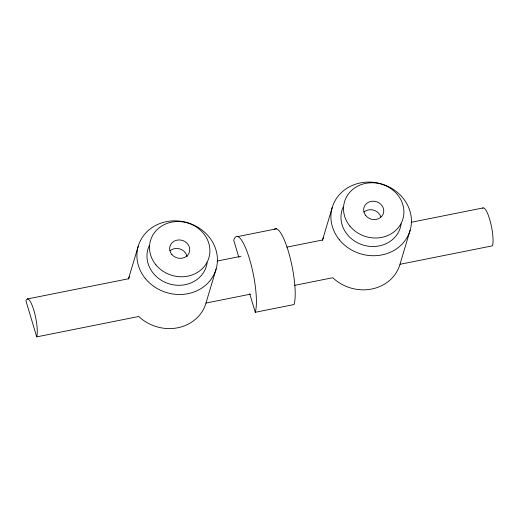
<?xml version="1.0" encoding="UTF-8"?>
<svg xmlns="http://www.w3.org/2000/svg" width="519" height="519" viewBox="0 0 519 519"><rect width="100%" height="100%" fill="white"/><g stroke="black" fill="none" stroke-linecap="round" stroke-linejoin="round"><path stroke-width="0.78" d="M138.177 246.382L128.472 278.93A40.586 36.479 16.6 0 1 129.341 276.731M36.713 336.876A20.293 4.515 78.7 0 0 33.871 310.349A20.293 4.515 78.7 0 0 25.95 300.871L36.713 336.876L138.774 316.486A40.586 36.479 16.6 0 0 205.978 303.057L216.144 268.959M332.186 207.619L322.481 240.167A40.586 36.479 16.6 0 1 323.668 237.241M294.74 285.327L332.776 277.723A40.586 36.479 16.6 0 0 399.987 264.301L410.153 230.196M237.728 236.58L276.53 228.827M27.332 298.976L128.972 278.671M217.104 261.063L240.926 256.308M286.981 247.102L322.714 239.966M411.645 222.197L483.111 207.918M205.978 303.057L250.359 294.189M399.987 264.301L492.486 245.818A20.293 4.515 78.7 0 0 490.332 221.71A20.293 4.515 78.7 0 0 482.566 208.223M249.717 293.702L255.27 312.289L294.072 304.536A40.586 9.031 78.7 0 0 289.751 256.328A40.586 9.031 78.7 0 0 274.233 229.34M238.837 257.314L233.745 240.278A40.586 9.031 78.7 0 1 249.594 259.234A40.586 9.031 78.7 0 1 255.27 312.289M401.142 223.871A30.439 27.358 16.6 0 1 363.605 245.202A30.439 27.358 16.6 0 1 343.169 207.081M363.988 212.083A10.146 9.121 16.6 0 1 380.868 216.974M207.133 262.633A30.439 27.358 16.6 0 1 169.596 283.964A30.439 27.358 16.6 0 1 149.161 245.844M169.979 250.846A10.146 9.121 16.6 0 1 180.314 249.107A10.146 9.121 16.6 0 1 187.132 256.924M339.439 239.849A40.586 36.479 16.6 0 0 408.505 234.679A40.586 36.479 16.6 0 0 365.564 182.201A40.586 36.479 16.6 0 0 339.439 239.849M349.91 226.089A30.439 27.358 16.6 0 0 401.712 222.21A30.439 27.358 16.6 0 0 369.509 182.85A30.439 27.358 16.6 0 0 349.91 226.089M365.778 215.619A10.146 9.121 16.6 0 0 383.041 214.328A10.146 9.121 16.6 0 0 372.311 201.21A10.146 9.121 16.6 0 0 365.778 215.619M145.43 278.612A40.586 36.479 16.6 0 0 214.496 273.435A40.586 36.479 16.6 0 0 171.555 220.958A40.586 36.479 16.6 0 0 145.43 278.612M155.908 264.852A30.439 27.358 16.6 0 0 207.704 260.973A30.439 27.358 16.6 0 0 175.5 221.613A30.439 27.358 16.6 0 0 155.908 264.852M171.77 254.381A10.146 9.121 16.6 0 0 189.033 253.084A10.146 9.121 16.6 0 0 178.302 239.966A10.146 9.121 16.6 0 0 171.77 254.381"/></g></svg>
